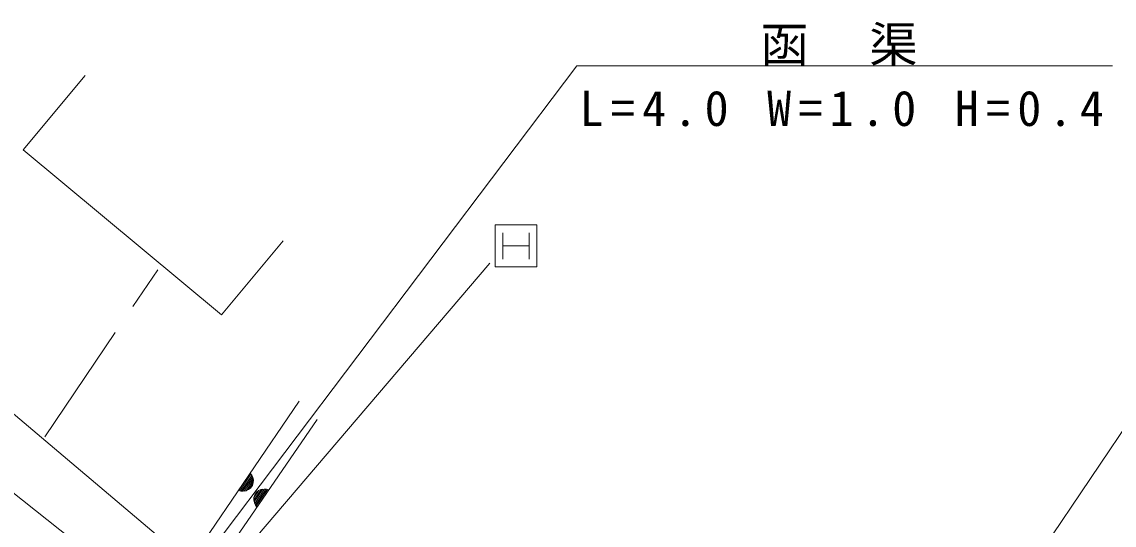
# Model space of a CAD drawing. Units: millimetres, scale not verified. Extents: x -625 to 708451, y -625 to 363079.
# Drawn here: x 513922 to 566010, y 265401 to 289391 of the extents above; entities that cross this region are included whole.
import ezdxf

# ---------------------------------------------------------------- set-up
doc = ezdxf.new("R2010")
doc.units = ezdxf.units.MM
doc.header["$LTSCALE"] = 1000
doc.linetypes.add('DASHED', pattern=[7.5, 6, -1.5])
doc.linetypes.add('LONG_DASHED_DOTTED', pattern=[15.25, 12, -1.5, 0.25, -1.5])
doc.layers.add('S-SUV', color=7, linetype='Continuous', lineweight=13)
doc.styles.add('ＭＳ ゴシック', font='')
doc.styles.get('ＭＳ ゴシック').set_extended_font_data('MS Gothic')

msp = doc.modelspace()

# ---------------------------------------------------------------- linework, layer by layer
at = {"layer": 'S-SUV'}
for p, q in [((522697, 263883), (540382, 287292)), ((540382, 287292), (565926, 287292)), ((516944, 286838), (513991, 283295)), ((513991, 283295), (523439, 275422)), ((551758, 248200), (573727, 280739)), ((502322, 280140), (521907, 263631)), ((536486, 277708), (536486, 279708)), ((536486, 279708), (538486, 279708)), ((536861, 279333), (536861, 278083)), ((538111, 279333), (538111, 278083)), ((538486, 279708), (538486, 277708)), ((523439, 275422), (526378, 278948)), ((536861, 278708), (538111, 278708)), ((524042, 263609), (536245, 277881)), ((538486, 277708), (536486, 277708)), ((527149, 271306), (521907, 263631)), ((522829, 262911), (528004, 270429)), ((524246, 267056), (524810, 267882)), ((524847, 267826), (524312, 267041)), ((524377, 267027), (524885, 267770)), ((524810, 267882), (524882, 267784)), ((524882, 267784), (524930, 267681)), ((524915, 267704), (524451, 267024)), ((524528, 267026), (524939, 267627)), ((524956, 267542), (524615, 267043)), ((524733, 267104), (524943, 267412)), ((524918, 267296), (524831, 267168)), ((524954, 267414), (524918, 267296)), ((524930, 267681), (524966, 267539)), ((524966, 267539), (524954, 267414)), ((524362, 267022), (524246, 267056)), ((524476, 267017), (524362, 267022)), ((524622, 267035), (524476, 267017)), ((524734, 267092), (524622, 267035)), ((524831, 267168), (524734, 267092)), ((524978, 266602), (524991, 266726)), ((524988, 266598), (525331, 267096)), ((524991, 266726), (525027, 266844)), ((525213, 267035), (525001, 266728)), ((525418, 267112), (525005, 266513)), ((525027, 266844), (525114, 266972)), ((525028, 266437), (525495, 267114)), ((525569, 267112), (525058, 266370)), ((525096, 266314), (525634, 267097)), ((525114, 266972), (525212, 267048)), ((525700, 267082), (525133, 266258)), ((525212, 267048), (525324, 267104)), ((525324, 267104), (525470, 267122)), ((525470, 267122), (525584, 267116)), ((525584, 267116), (525700, 267082)), ((525013, 266459), (524978, 266602)), ((525061, 266356), (525013, 266459)), ((525133, 266258), (525061, 266356))]:
    msp.add_line(p, q, dxfattribs=at)
at = {"layer": 'S-SUV', "linetype": 'LONG_DASHED_DOTTED'}
msp.add_line((496885, 280119), (561364, 229015), dxfattribs=at)
at = {"layer": 'S-SUV', "linetype": 'DASHED'}
msp.add_line((515022, 269603), (520400, 277569), dxfattribs=at)

# ---------------------------------------------------------------- texts
at = {"layer": 'S-SUV', "char_height": 1686, "attachment_point": 7, "style": 'ＭＳ ゴシック'}
for s, insert in [('\\T2.26;函渠', (549139, 287275)), ('\\T1.3;L=4.0\\~W=1.0\\~H=0.4', (540515, 284400))]:
    msp.add_mtext(s, dxfattribs=dict(at, insert=insert))

doc.saveas('drawing.dxf')
